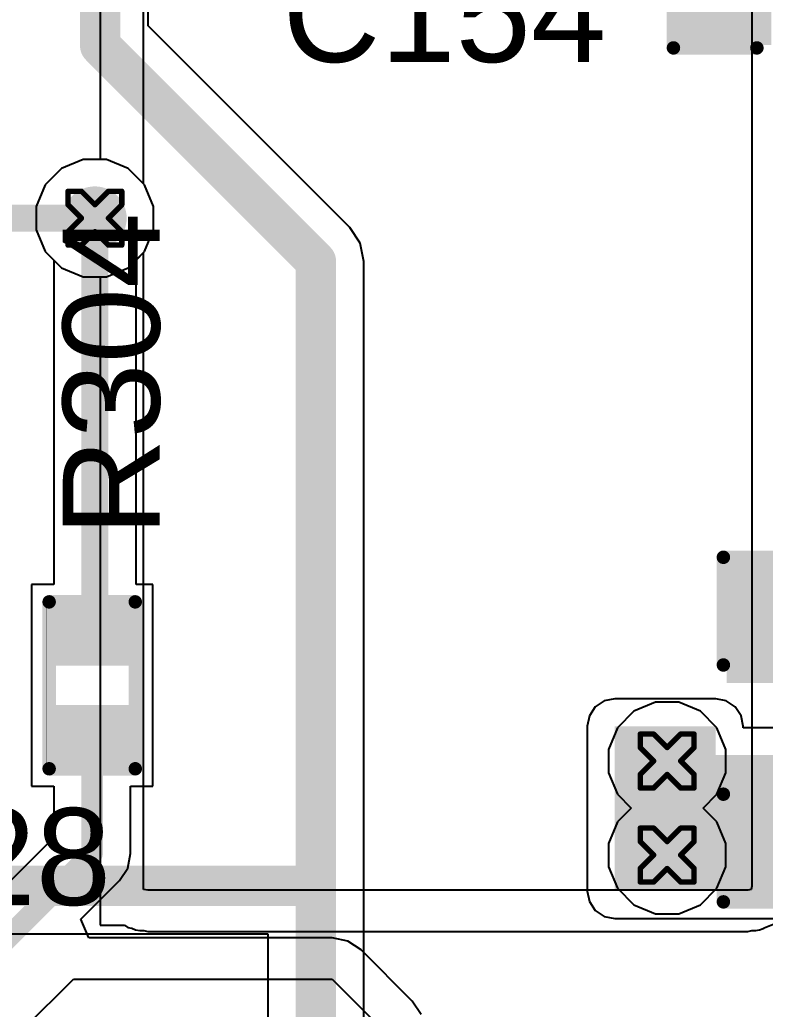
# Model space of a CAD drawing. Header units: inches. Extents: x -11 to 5379, y 0 to 5429.
# Drawn here: x 315.7 to 322.73, y 23.06 to 32.39 of the extents above; entities that cross this region are included whole.
import ezdxf

# ---------------------------------------------------------------- set-up
doc = ezdxf.new("R2010")
doc.units = ezdxf.units.IN
for name, color, linetype in [('Bottom Layer', 5, 'Continuous'), ('Drill Drawing', 1, 'Continuous'), ('GND', 16, 'Continuous'), ('PWR', 76, 'Continuous'), ('Top Layer', 1, 'Continuous'), ('Top Overlay', 2, 'Continuous'), ('Top Paste', 8, 'Continuous'), ('Top Solder', 216, 'Continuous'), ('Via Holes', 16, 'Continuous')]:
    doc.layers.add(name, color=color, linetype=linetype)
doc.styles.add('Arial', font='', dxfattribs={"height": 0.2})
doc.styles.get('Arial').set_extended_font_data('Arial')

# ---------------------------------------------------------------- blocks, each defined once
blk = doc.blocks.new('R___0402_215')
at = {"layer": 'Top Layer'}
for points in [[(-0.6985, -0.3175), (-0.6985, 0.3175), (-0.2413, 0.3175), (-0.2413, -0.3175)], [(0.2413, -0.3175), (0.2413, 0.3175), (0.6985, 0.3175), (0.6985, -0.3175)]]:
    blk.add_hatch(color=1, dxfattribs=at).paths.add_polyline_path(points)
at = {"layer": 'Top Paste'}
for points in [[(-0.6985, -0.3175), (-0.6985, 0.3175), (-0.2413, 0.3175), (-0.2413, -0.3175)], [(0.2413, -0.3175), (0.2413, 0.3175), (0.6985, 0.3175), (0.6985, -0.3175)]]:
    blk.add_hatch(color=8, dxfattribs=at).paths.add_polyline_path(points)
at = {"layer": 'Top Solder'}
for points in [[(-0.7535, -0.3725), (-0.7535, 0.3725), (-0.1863, 0.3725), (-0.1863, -0.3725)], [(0.1863, -0.3725), (0.1863, 0.3725), (0.7535, 0.3725), (0.7535, -0.3725)]]:
    blk.add_hatch(color=216, dxfattribs=at).paths.add_polyline_path(points)
at = {"layer": 'Top Overlay'}
for points in [[(0.7874, 0.4064, 0.127, 0.127, 0), (-0.7874, 0.4064, 0.127, 0.127, 0)], [(-0.7874, -0.4064, 0.127, 0.127, 0), (-0.7874, 0.4064, 0.127, 0.127, 0)], [(0.7874, -0.4064, 0.127, 0.127, 0), (0.7874, 0.4064, 0.127, 0.127, 0)], [(0.7874, -0.4064, 0.127, 0.127, 0), (-0.7874, -0.4064, 0.127, 0.127, 0)], [(0.8128, -0.4318, 0.00323, 0.00323, 0), (-0.8128, -0.4318, 0.00323, 0.00323, 0)]]:
    blk.add_lwpolyline(points, format="xyseb", dxfattribs=at)
for points in [[(-0.8191, 0.4064, 0.0635, 0.0635, 1), (-0.7556, 0.4064, 0.0635, 0.0635, 1)], [(-0.8191, 0.4064, 0.0635, 0.0635, 1), (-0.7556, 0.4064, 0.0635, 0.0635, 1)], [(0.7556, 0.4064, 0.0635, 0.0635, 1), (0.8191, 0.4064, 0.0635, 0.0635, 1)], [(0.7556, 0.4064, 0.0635, 0.0635, 1), (0.8191, 0.4064, 0.0635, 0.0635, 1)], [(-0.8191, -0.4064, 0.0635, 0.0635, 1), (-0.7556, -0.4064, 0.0635, 0.0635, 1)], [(-0.8191, -0.4064, 0.0635, 0.0635, 1), (-0.7556, -0.4064, 0.0635, 0.0635, 1)], [(0.7556, -0.4064, 0.0635, 0.0635, 1), (0.8191, -0.4064, 0.0635, 0.0635, 1)], [(0.7556, -0.4064, 0.0635, 0.0635, 1), (0.8191, -0.4064, 0.0635, 0.0635, 1)], [(-0.8136, -0.4318, 0.00161, 0.00161, 1), (-0.812, -0.4318, 0.00161, 0.00161, 1)], [(0.812, -0.4318, 0.00161, 0.00161, 1), (0.8136, -0.4318, 0.00161, 0.00161, 1)]]:
    blk.add_lwpolyline(points, format="xyseb", close=True, dxfattribs=at)
blk = doc.blocks.new('C___0603_581')
at = {"layer": 'Top Layer'}
for points in [[(-0.381, 0.4445), (-0.381, -0.4445), (-1.143, -0.4445), (-1.143, 0.4445)], [(1.143, 0.4445), (1.143, -0.4445), (0.381, -0.4445), (0.381, 0.4445)]]:
    blk.add_hatch(color=1, dxfattribs=at).paths.add_polyline_path(points)
at = {"layer": 'Top Paste'}
for points in [[(-0.381, 0.4445), (-0.381, -0.4445), (-1.143, -0.4445), (-1.143, 0.4445)], [(1.143, 0.4445), (1.143, -0.4445), (0.381, -0.4445), (0.381, 0.4445)]]:
    blk.add_hatch(color=8, dxfattribs=at).paths.add_polyline_path(points)
at = {"layer": 'Top Solder'}
for points in [[(-0.321, 0.5045), (-0.321, -0.5045), (-1.203, -0.5045), (-1.203, 0.5045)], [(1.203, 0.5045), (1.203, -0.5045), (0.321, -0.5045), (0.321, 0.5045)]]:
    blk.add_hatch(color=216, dxfattribs=at).paths.add_polyline_path(points)
at = {"layer": 'Top Overlay'}
for points in [[(-1.2446, 0.5334, 0.127, 0.127, 0), (-0.4572, 0.5334, 0.127, 0.127, 0)], [(-1.2446, -0.5334, 0.127, 0.127, 0), (-1.2446, 0.5334, 0.127, 0.127, 0)], [(0.4572, 0.5334, 0.127, 0.127, 0), (1.2446, 0.5334, 0.127, 0.127, 0)], [(1.2446, -0.5334, 0.127, 0.127, 0), (1.2446, 0.5334, 0.127, 0.127, 0)], [(-1.2446, -0.5334, 0.127, 0.127, 0), (-0.4572, -0.5334, 0.127, 0.127, 0)], [(0.4572, -0.5334, 0.127, 0.127, 0), (1.2446, -0.5334, 0.127, 0.127, 0)]]:
    blk.add_lwpolyline(points, format="xyseb", dxfattribs=at)
for points in [[(-1.2764, 0.5334, 0.0635, 0.0635, 1), (-1.2128, 0.5334, 0.0635, 0.0635, 1)], [(-1.2764, 0.5334, 0.0635, 0.0635, 1), (-1.2128, 0.5334, 0.0635, 0.0635, 1)], [(-0.4889, 0.5334, 0.0635, 0.0635, 1), (-0.4254, 0.5334, 0.0635, 0.0635, 1)], [(0.4254, 0.5334, 0.0635, 0.0635, 1), (0.4889, 0.5334, 0.0635, 0.0635, 1)], [(1.2128, 0.5334, 0.0635, 0.0635, 1), (1.2764, 0.5334, 0.0635, 0.0635, 1)], [(1.2128, 0.5334, 0.0635, 0.0635, 1), (1.2764, 0.5334, 0.0635, 0.0635, 1)], [(-1.2764, -0.5334, 0.0635, 0.0635, 1), (-1.2128, -0.5334, 0.0635, 0.0635, 1)], [(-1.2764, -0.5334, 0.0635, 0.0635, 1), (-1.2128, -0.5334, 0.0635, 0.0635, 1)], [(-0.4889, -0.5334, 0.0635, 0.0635, 1), (-0.4254, -0.5334, 0.0635, 0.0635, 1)], [(0.4254, -0.5334, 0.0635, 0.0635, 1), (0.4889, -0.5334, 0.0635, 0.0635, 1)], [(1.2128, -0.5334, 0.0635, 0.0635, 1), (1.2764, -0.5334, 0.0635, 0.0635, 1)], [(1.2128, -0.5334, 0.0635, 0.0635, 1), (1.2764, -0.5334, 0.0635, 0.0635, 1)]]:
    blk.add_lwpolyline(points, format="xyseb", close=True, dxfattribs=at)
blk = doc.blocks.new('C___0805_584')
at = {"layer": 'Top Layer'}
for points in [[(-1.524, 0.762), (-0.508, 0.762), (-0.508, -0.762), (-1.524, -0.762)], [(0.508, 0.762), (1.524, 0.762), (1.524, -0.762), (0.508, -0.762)]]:
    blk.add_hatch(color=1, dxfattribs=at).paths.add_polyline_path(points)
at = {"layer": 'Top Paste'}
for points in [[(-1.524, 0.762), (-0.508, 0.762), (-0.508, -0.762), (-1.524, -0.762)], [(0.508, 0.762), (1.524, 0.762), (1.524, -0.762), (0.508, -0.762)]]:
    blk.add_hatch(color=8, dxfattribs=at).paths.add_polyline_path(points)
at = {"layer": 'Top Solder'}
for points in [[(-1.594, 0.832), (-0.438, 0.832), (-0.438, -0.832), (-1.594, -0.832)], [(0.438, 0.832), (1.594, 0.832), (1.594, -0.832), (0.438, -0.832)]]:
    blk.add_hatch(color=216, dxfattribs=at).paths.add_polyline_path(points)
at = {"layer": 'Top Overlay'}
for points in [[(-1.6256, -0.8636, 0.127, 0.127, 0), (-1.6256, 0.8636, 0.127, 0.127, 0)], [(-0.6096, 0.8636, 0.127, 0.127, 0), (-1.6256, 0.8636, 0.127, 0.127, 0)], [(1.6256, 0.8636, 0.127, 0.127, 0), (0.6096, 0.8636, 0.127, 0.127, 0)], [(1.6256, -0.8636, 0.127, 0.127, 0), (1.6256, 0.8636, 0.127, 0.127, 0)], [(-0.6096, -0.8636, 0.127, 0.127, 0), (-1.6256, -0.8636, 0.127, 0.127, 0)], [(1.6256, -0.8636, 0.127, 0.127, 0), (0.6096, -0.8636, 0.127, 0.127, 0)]]:
    blk.add_lwpolyline(points, format="xyseb", dxfattribs=at)
for points in [[(-1.6574, 0.8636, 0.0635, 0.0635, 1), (-1.5938, 0.8636, 0.0635, 0.0635, 1)], [(-1.6574, 0.8636, 0.0635, 0.0635, 1), (-1.5938, 0.8636, 0.0635, 0.0635, 1)], [(-0.6413, 0.8636, 0.0635, 0.0635, 1), (-0.5778, 0.8636, 0.0635, 0.0635, 1)], [(0.5778, 0.8636, 0.0635, 0.0635, 1), (0.6413, 0.8636, 0.0635, 0.0635, 1)], [(1.5938, 0.8636, 0.0635, 0.0635, 1), (1.6574, 0.8636, 0.0635, 0.0635, 1)], [(1.5938, 0.8636, 0.0635, 0.0635, 1), (1.6574, 0.8636, 0.0635, 0.0635, 1)], [(-1.6574, -0.8636, 0.0635, 0.0635, 1), (-1.5938, -0.8636, 0.0635, 0.0635, 1)], [(-1.6574, -0.8636, 0.0635, 0.0635, 1), (-1.5938, -0.8636, 0.0635, 0.0635, 1)], [(-0.6413, -0.8636, 0.0635, 0.0635, 1), (-0.5778, -0.8636, 0.0635, 0.0635, 1)], [(0.5778, -0.8636, 0.0635, 0.0635, 1), (0.6413, -0.8636, 0.0635, 0.0635, 1)], [(1.5938, -0.8636, 0.0635, 0.0635, 1), (1.6574, -0.8636, 0.0635, 0.0635, 1)], [(1.5938, -0.8636, 0.0635, 0.0635, 1), (1.6574, -0.8636, 0.0635, 0.0635, 1)]]:
    blk.add_lwpolyline(points, format="xyseb", close=True, dxfattribs=at)

msp = doc.modelspace()

# ---------------------------------------------------------------- hatches: boundary and pattern name
at = {"layer": 'Bottom Layer'}
h = msp.add_hatch(color=5, dxfattribs=at)
edge = h.paths.add_edge_path()
edge.add_arc((316.405, 30.5214), 0.3, 0, 360)
h = msp.add_hatch(color=5, dxfattribs=at)
edge = h.paths.add_edge_path()
edge.add_arc((321.8049, 25.4), 0.3, 0, 360)
h = msp.add_hatch(color=5, dxfattribs=at)
edge = h.paths.add_edge_path()
edge.add_arc((321.8049, 24.5128), 0.3, 0, 360)
at = {"layer": 'GND'}
h = msp.add_hatch(color=16, dxfattribs=at)
edge = h.paths.add_edge_path()
edge.add_arc((316.405, 30.5214), 0.3, 0, 360)
h = msp.add_hatch(color=16, dxfattribs=at)
edge = h.paths.add_edge_path()
edge.add_arc((321.8049, 25.4), 0.3, 0, 360)
h = msp.add_hatch(color=16, dxfattribs=at)
edge = h.paths.add_edge_path()
edge.add_arc((321.8049, 24.5128), 0.3, 0, 360)
at = {"layer": 'PWR'}
h = msp.add_hatch(color=76, dxfattribs=at)
edge = h.paths.add_edge_path()
edge.add_arc((316.405, 30.5214), 0.3, 0, 360)
h = msp.add_hatch(color=76, dxfattribs=at)
edge = h.paths.add_edge_path()
edge.add_arc((321.8049, 25.4), 0.3, 0, 360)
h = msp.add_hatch(color=76, dxfattribs=at)
edge = h.paths.add_edge_path()
edge.add_arc((321.8049, 24.5128), 0.3, 0, 360)
at = {"layer": 'Top Layer'}
h = msp.add_hatch(color=1, dxfattribs=at)
edge = h.paths.add_edge_path()
edge.add_arc((316.405, 30.5214), 0.3, 0, 360)
for points in [[(321.31, 24.1726), (322.2639, 24.1726), (322.2639, 25.7281), (321.31, 25.7281)], [(321.31, 24.1726), (327.7077, 24.1726), (327.7077, 25.4553), (321.31, 25.4553)]]:
    msp.add_hatch(color=1, dxfattribs=at).paths.add_polyline_path(points)
h = msp.add_hatch(color=1, dxfattribs=at)
edge = h.paths.add_edge_path()
edge.add_arc((321.8049, 25.4), 0.3, 0, 360)
h = msp.add_hatch(color=1, dxfattribs=at)
edge = h.paths.add_edge_path()
edge.add_arc((321.8049, 24.5128), 0.3, 0, 360)
at = {"layer": 'Via Holes'}
h = msp.add_hatch(color=7, dxfattribs=at)
edge = h.paths.add_edge_path()
edge.add_arc((316.405, 30.5214), 0.15, 0, 360)
h = msp.add_hatch(color=7, dxfattribs=at)
edge = h.paths.add_edge_path()
edge.add_arc((321.8049, 25.4), 0.15, 0, 360)
h = msp.add_hatch(color=7, dxfattribs=at)
edge = h.paths.add_edge_path()
edge.add_arc((321.8049, 24.5128), 0.15, 0, 360)

# ---------------------------------------------------------------- linework, layer by layer
at = {"layer": 'Bottom Layer'}
for p, q in [((316.9084, 32.3367), (316.9084, 44.5007)), ((318.8111, 30.4341), (316.9084, 32.3367)), ((318.9093, 30.2871), (318.8111, 30.4341)), ((318.8111, 30.4341), (318.8111, 30.4341)), ((318.9438, 30.1136), (318.9093, 30.2871)), ((318.9438, 24.222), (318.9438, 30.1136)), ((321.6947, 25.954), (321.4911, 25.8697)), ((321.9151, 25.954), (321.6947, 25.954)), ((322.1187, 25.8697), (321.9151, 25.954)), ((321.4911, 25.8697), (321.3353, 25.7138)), ((322.2746, 25.7138), (322.1187, 25.8697)), ((321.3353, 25.7138), (321.2509, 25.5102)), ((322.3589, 25.5102), (322.2746, 25.7138)), ((321.2509, 25.5102), (321.2509, 25.2898)), ((322.3589, 25.2898), (322.3589, 25.5102)), ((321.2509, 25.2898), (321.3353, 25.0862)), ((322.2746, 25.0862), (322.3589, 25.2898)), ((321.3353, 25.0862), (321.465, 24.9564)), ((322.1448, 24.9564), (322.2746, 25.0862)), ((321.465, 24.9564), (321.3353, 24.8266)), ((322.2746, 24.8266), (322.1448, 24.9564)), ((321.3353, 24.8266), (321.2509, 24.623)), ((322.3589, 24.623), (322.2746, 24.8266)), ((321.2509, 24.623), (321.2509, 24.4026)), ((322.3589, 24.4026), (322.3589, 24.623)), ((321.2509, 24.4026), (321.3353, 24.199)), ((322.2746, 24.199), (322.3589, 24.4026)), ((318.9438, 20.9327), (318.9438, 24.222)), ((321.3353, 24.199), (321.4911, 24.0432)), ((322.1187, 24.0432), (322.2746, 24.199)), ((321.4911, 24.0432), (321.6947, 23.9588)), ((321.9151, 23.9588), (322.1187, 24.0432)), ((321.6947, 23.9588), (321.9151, 23.9588)), ((311.947, 23.7688), (318.0374, 23.7688)), ((318.0374, 23.7688), (318.0374, 20.9327))]:
    msp.add_line(p, q, dxfattribs=at)
for points in [[(316.4552, 32.149, 0.381, 0.381, 0), (316.4552, 44.831, 0.381, 0.381, 0)], [(316.4552, 32.149, 0.381, 0.381, 0), (318.4906, 30.1136, 0.381, 0.381, 0)], [(314.7515, 30.5214, 0.254, 0.254, 0), (316.405, 30.5214, 0.254, 0.254, 0)], [(318.4906, 24.222, 0.381, 0.381, 0), (318.4906, 30.1136, 0.381, 0.381, 0)], [(311.947, 24.222, 0.381, 0.381, 0), (318.4906, 24.222, 0.381, 0.381, 0)], [(318.4906, 20.4978, 0.381, 0.381, 0), (318.4906, 24.222, 0.381, 0.381, 0)]]:
    msp.add_lwpolyline(points, format="xyseb", dxfattribs=at)
for points in [[(316.36, 32.149, 0.1905, 0.1905, 1), (316.5505, 32.149, 0.1905, 0.1905, 1)], [(316.36, 32.149, 0.1905, 0.1905, 1), (316.5505, 32.149, 0.1905, 0.1905, 1)], [(316.3415, 30.5214, 0.127, 0.127, 1), (316.4685, 30.5214, 0.127, 0.127, 1)], [(318.3954, 30.1136, 0.1905, 0.1905, 1), (318.5858, 30.1136, 0.1905, 0.1905, 1)], [(318.3954, 30.1136, 0.1905, 0.1905, 1), (318.5858, 30.1136, 0.1905, 0.1905, 1)], [(318.3954, 24.222, 0.1905, 0.1905, 1), (318.5858, 24.222, 0.1905, 0.1905, 1)], [(318.3954, 24.222, 0.1905, 0.1905, 1), (318.5858, 24.222, 0.1905, 0.1905, 1)], [(318.3954, 24.222, 0.1905, 0.1905, 1), (318.5858, 24.222, 0.1905, 0.1905, 1)]]:
    msp.add_lwpolyline(points, format="xyseb", close=True, dxfattribs=at)
at = {"layer": 'Drill Drawing'}
for points in [[(316.151, 30.6484, 0.0508, 0.0508, 0), (316.151, 30.7754, 0.0508, 0.0508, 0)], [(316.151, 30.7754, 0.0508, 0.0508, 0), (316.278, 30.7754, 0.0508, 0.0508, 0)], [(316.278, 30.7754, 0.0508, 0.0508, 0), (316.405, 30.6484, 0.0508, 0.0508, 0)], [(316.405, 30.6484, 0.0508, 0.0508, 0), (316.532, 30.7754, 0.0508, 0.0508, 0)], [(316.532, 30.7754, 0.0508, 0.0508, 0), (316.659, 30.7754, 0.0508, 0.0508, 0)], [(316.659, 30.6484, 0.0508, 0.0508, 0), (316.659, 30.7754, 0.0508, 0.0508, 0)], [(316.151, 30.6484, 0.0508, 0.0508, 0), (316.278, 30.5214, 0.0508, 0.0508, 0)], [(316.532, 30.5214, 0.0508, 0.0508, 0), (316.659, 30.6484, 0.0508, 0.0508, 0)], [(316.151, 30.3944, 0.0508, 0.0508, 0), (316.278, 30.5214, 0.0508, 0.0508, 0)], [(316.532, 30.5214, 0.0508, 0.0508, 0), (316.659, 30.3944, 0.0508, 0.0508, 0)], [(316.151, 30.2674, 0.0508, 0.0508, 0), (316.151, 30.3944, 0.0508, 0.0508, 0)], [(316.278, 30.2674, 0.0508, 0.0508, 0), (316.405, 30.3944, 0.0508, 0.0508, 0)], [(316.405, 30.3944, 0.0508, 0.0508, 0), (316.532, 30.2674, 0.0508, 0.0508, 0)], [(316.659, 30.2674, 0.0508, 0.0508, 0), (316.659, 30.3944, 0.0508, 0.0508, 0)], [(316.151, 30.2674, 0.0508, 0.0508, 0), (316.278, 30.2674, 0.0508, 0.0508, 0)], [(316.532, 30.2674, 0.0508, 0.0508, 0), (316.659, 30.2674, 0.0508, 0.0508, 0)], [(321.5509, 25.527, 0.0508, 0.0508, 0), (321.5509, 25.654, 0.0508, 0.0508, 0)], [(321.5509, 25.654, 0.0508, 0.0508, 0), (321.6779, 25.654, 0.0508, 0.0508, 0)], [(321.6779, 25.654, 0.0508, 0.0508, 0), (321.8049, 25.527, 0.0508, 0.0508, 0)], [(321.8049, 25.527, 0.0508, 0.0508, 0), (321.9319, 25.654, 0.0508, 0.0508, 0)], [(321.9319, 25.654, 0.0508, 0.0508, 0), (322.0589, 25.654, 0.0508, 0.0508, 0)], [(322.0589, 25.527, 0.0508, 0.0508, 0), (322.0589, 25.654, 0.0508, 0.0508, 0)], [(321.5509, 25.527, 0.0508, 0.0508, 0), (321.6779, 25.4, 0.0508, 0.0508, 0)], [(321.9319, 25.4, 0.0508, 0.0508, 0), (322.0589, 25.527, 0.0508, 0.0508, 0)], [(321.5509, 25.273, 0.0508, 0.0508, 0), (321.6779, 25.4, 0.0508, 0.0508, 0)], [(321.9319, 25.4, 0.0508, 0.0508, 0), (322.0589, 25.273, 0.0508, 0.0508, 0)], [(321.5509, 25.146, 0.0508, 0.0508, 0), (321.5509, 25.273, 0.0508, 0.0508, 0)], [(321.6779, 25.146, 0.0508, 0.0508, 0), (321.8049, 25.273, 0.0508, 0.0508, 0)], [(321.8049, 25.273, 0.0508, 0.0508, 0), (321.9319, 25.146, 0.0508, 0.0508, 0)], [(322.0589, 25.146, 0.0508, 0.0508, 0), (322.0589, 25.273, 0.0508, 0.0508, 0)], [(321.5509, 25.146, 0.0508, 0.0508, 0), (321.6779, 25.146, 0.0508, 0.0508, 0)], [(321.9319, 25.146, 0.0508, 0.0508, 0), (322.0589, 25.146, 0.0508, 0.0508, 0)], [(321.5509, 24.6398, 0.0508, 0.0508, 0), (321.5509, 24.7668, 0.0508, 0.0508, 0)], [(321.5509, 24.7668, 0.0508, 0.0508, 0), (321.6779, 24.7668, 0.0508, 0.0508, 0)], [(321.6779, 24.7668, 0.0508, 0.0508, 0), (321.8049, 24.6398, 0.0508, 0.0508, 0)], [(321.8049, 24.6398, 0.0508, 0.0508, 0), (321.9319, 24.7668, 0.0508, 0.0508, 0)], [(321.9319, 24.7668, 0.0508, 0.0508, 0), (322.0589, 24.7668, 0.0508, 0.0508, 0)], [(322.0589, 24.6398, 0.0508, 0.0508, 0), (322.0589, 24.7668, 0.0508, 0.0508, 0)], [(321.5509, 24.6398, 0.0508, 0.0508, 0), (321.6779, 24.5128, 0.0508, 0.0508, 0)], [(321.9319, 24.5128, 0.0508, 0.0508, 0), (322.0589, 24.6398, 0.0508, 0.0508, 0)], [(321.5509, 24.3858, 0.0508, 0.0508, 0), (321.6779, 24.5128, 0.0508, 0.0508, 0)], [(321.9319, 24.5128, 0.0508, 0.0508, 0), (322.0589, 24.3858, 0.0508, 0.0508, 0)], [(321.5509, 24.2588, 0.0508, 0.0508, 0), (321.5509, 24.3858, 0.0508, 0.0508, 0)], [(321.6779, 24.2588, 0.0508, 0.0508, 0), (321.8049, 24.3858, 0.0508, 0.0508, 0)], [(321.8049, 24.3858, 0.0508, 0.0508, 0), (321.9319, 24.2588, 0.0508, 0.0508, 0)], [(322.0589, 24.2588, 0.0508, 0.0508, 0), (322.0589, 24.3858, 0.0508, 0.0508, 0)], [(321.5509, 24.2588, 0.0508, 0.0508, 0), (321.6779, 24.2588, 0.0508, 0.0508, 0)], [(321.9319, 24.2588, 0.0508, 0.0508, 0), (322.0589, 24.2588, 0.0508, 0.0508, 0)]]:
    msp.add_lwpolyline(points, format="xyseb", dxfattribs=at)
for points in [[(316.1383, 30.7754, 0.0254, 0.0254, 1), (316.1637, 30.7754, 0.0254, 0.0254, 1)], [(316.1383, 30.7754, 0.0254, 0.0254, 1), (316.1637, 30.7754, 0.0254, 0.0254, 1)], [(316.2653, 30.7754, 0.0254, 0.0254, 1), (316.2907, 30.7754, 0.0254, 0.0254, 1)], [(316.2653, 30.7754, 0.0254, 0.0254, 1), (316.2907, 30.7754, 0.0254, 0.0254, 1)], [(316.5193, 30.7754, 0.0254, 0.0254, 1), (316.5447, 30.7754, 0.0254, 0.0254, 1)], [(316.5193, 30.7754, 0.0254, 0.0254, 1), (316.5447, 30.7754, 0.0254, 0.0254, 1)], [(316.6463, 30.7754, 0.0254, 0.0254, 1), (316.6717, 30.7754, 0.0254, 0.0254, 1)], [(316.6463, 30.7754, 0.0254, 0.0254, 1), (316.6717, 30.7754, 0.0254, 0.0254, 1)], [(316.1383, 30.6484, 0.0254, 0.0254, 1), (316.1637, 30.6484, 0.0254, 0.0254, 1)], [(316.1383, 30.6484, 0.0254, 0.0254, 1), (316.1637, 30.6484, 0.0254, 0.0254, 1)], [(316.3923, 30.6484, 0.0254, 0.0254, 1), (316.4177, 30.6484, 0.0254, 0.0254, 1)], [(316.3923, 30.6484, 0.0254, 0.0254, 1), (316.4177, 30.6484, 0.0254, 0.0254, 1)], [(316.6463, 30.6484, 0.0254, 0.0254, 1), (316.6717, 30.6484, 0.0254, 0.0254, 1)], [(316.6463, 30.6484, 0.0254, 0.0254, 1), (316.6717, 30.6484, 0.0254, 0.0254, 1)], [(316.2653, 30.5214, 0.0254, 0.0254, 1), (316.2907, 30.5214, 0.0254, 0.0254, 1)], [(316.2653, 30.5214, 0.0254, 0.0254, 1), (316.2907, 30.5214, 0.0254, 0.0254, 1)], [(316.5193, 30.5214, 0.0254, 0.0254, 1), (316.5447, 30.5214, 0.0254, 0.0254, 1)], [(316.5193, 30.5214, 0.0254, 0.0254, 1), (316.5447, 30.5214, 0.0254, 0.0254, 1)], [(316.1383, 30.3944, 0.0254, 0.0254, 1), (316.1637, 30.3944, 0.0254, 0.0254, 1)], [(316.1383, 30.3944, 0.0254, 0.0254, 1), (316.1637, 30.3944, 0.0254, 0.0254, 1)], [(316.3923, 30.3944, 0.0254, 0.0254, 1), (316.4177, 30.3944, 0.0254, 0.0254, 1)], [(316.3923, 30.3944, 0.0254, 0.0254, 1), (316.4177, 30.3944, 0.0254, 0.0254, 1)], [(316.6463, 30.3944, 0.0254, 0.0254, 1), (316.6717, 30.3944, 0.0254, 0.0254, 1)], [(316.6463, 30.3944, 0.0254, 0.0254, 1), (316.6717, 30.3944, 0.0254, 0.0254, 1)], [(316.1383, 30.2674, 0.0254, 0.0254, 1), (316.1637, 30.2674, 0.0254, 0.0254, 1)], [(316.1383, 30.2674, 0.0254, 0.0254, 1), (316.1637, 30.2674, 0.0254, 0.0254, 1)], [(316.2653, 30.2674, 0.0254, 0.0254, 1), (316.2907, 30.2674, 0.0254, 0.0254, 1)], [(316.2653, 30.2674, 0.0254, 0.0254, 1), (316.2907, 30.2674, 0.0254, 0.0254, 1)], [(316.5193, 30.2674, 0.0254, 0.0254, 1), (316.5447, 30.2674, 0.0254, 0.0254, 1)], [(316.5193, 30.2674, 0.0254, 0.0254, 1), (316.5447, 30.2674, 0.0254, 0.0254, 1)], [(316.6463, 30.2674, 0.0254, 0.0254, 1), (316.6717, 30.2674, 0.0254, 0.0254, 1)], [(316.6463, 30.2674, 0.0254, 0.0254, 1), (316.6717, 30.2674, 0.0254, 0.0254, 1)], [(321.5382, 25.654, 0.0254, 0.0254, 1), (321.5636, 25.654, 0.0254, 0.0254, 1)], [(321.5382, 25.654, 0.0254, 0.0254, 1), (321.5636, 25.654, 0.0254, 0.0254, 1)], [(321.6652, 25.654, 0.0254, 0.0254, 1), (321.6906, 25.654, 0.0254, 0.0254, 1)], [(321.6652, 25.654, 0.0254, 0.0254, 1), (321.6906, 25.654, 0.0254, 0.0254, 1)], [(321.9192, 25.654, 0.0254, 0.0254, 1), (321.9446, 25.654, 0.0254, 0.0254, 1)], [(321.9192, 25.654, 0.0254, 0.0254, 1), (321.9446, 25.654, 0.0254, 0.0254, 1)], [(322.0462, 25.654, 0.0254, 0.0254, 1), (322.0716, 25.654, 0.0254, 0.0254, 1)], [(322.0462, 25.654, 0.0254, 0.0254, 1), (322.0716, 25.654, 0.0254, 0.0254, 1)], [(321.5382, 25.527, 0.0254, 0.0254, 1), (321.5636, 25.527, 0.0254, 0.0254, 1)], [(321.5382, 25.527, 0.0254, 0.0254, 1), (321.5636, 25.527, 0.0254, 0.0254, 1)], [(321.7922, 25.527, 0.0254, 0.0254, 1), (321.8176, 25.527, 0.0254, 0.0254, 1)], [(321.7922, 25.527, 0.0254, 0.0254, 1), (321.8176, 25.527, 0.0254, 0.0254, 1)], [(322.0462, 25.527, 0.0254, 0.0254, 1), (322.0716, 25.527, 0.0254, 0.0254, 1)], [(322.0462, 25.527, 0.0254, 0.0254, 1), (322.0716, 25.527, 0.0254, 0.0254, 1)], [(321.6652, 25.4, 0.0254, 0.0254, 1), (321.6906, 25.4, 0.0254, 0.0254, 1)], [(321.6652, 25.4, 0.0254, 0.0254, 1), (321.6906, 25.4, 0.0254, 0.0254, 1)], [(321.9192, 25.4, 0.0254, 0.0254, 1), (321.9446, 25.4, 0.0254, 0.0254, 1)], [(321.9192, 25.4, 0.0254, 0.0254, 1), (321.9446, 25.4, 0.0254, 0.0254, 1)], [(321.5382, 25.273, 0.0254, 0.0254, 1), (321.5636, 25.273, 0.0254, 0.0254, 1)], [(321.5382, 25.273, 0.0254, 0.0254, 1), (321.5636, 25.273, 0.0254, 0.0254, 1)], [(321.7922, 25.273, 0.0254, 0.0254, 1), (321.8176, 25.273, 0.0254, 0.0254, 1)], [(321.7922, 25.273, 0.0254, 0.0254, 1), (321.8176, 25.273, 0.0254, 0.0254, 1)], [(322.0462, 25.273, 0.0254, 0.0254, 1), (322.0716, 25.273, 0.0254, 0.0254, 1)], [(322.0462, 25.273, 0.0254, 0.0254, 1), (322.0716, 25.273, 0.0254, 0.0254, 1)], [(321.5382, 25.146, 0.0254, 0.0254, 1), (321.5636, 25.146, 0.0254, 0.0254, 1)], [(321.5382, 25.146, 0.0254, 0.0254, 1), (321.5636, 25.146, 0.0254, 0.0254, 1)], [(321.6652, 25.146, 0.0254, 0.0254, 1), (321.6906, 25.146, 0.0254, 0.0254, 1)], [(321.6652, 25.146, 0.0254, 0.0254, 1), (321.6906, 25.146, 0.0254, 0.0254, 1)], [(321.9192, 25.146, 0.0254, 0.0254, 1), (321.9446, 25.146, 0.0254, 0.0254, 1)], [(321.9192, 25.146, 0.0254, 0.0254, 1), (321.9446, 25.146, 0.0254, 0.0254, 1)], [(322.0462, 25.146, 0.0254, 0.0254, 1), (322.0716, 25.146, 0.0254, 0.0254, 1)], [(322.0462, 25.146, 0.0254, 0.0254, 1), (322.0716, 25.146, 0.0254, 0.0254, 1)], [(321.5382, 24.7668, 0.0254, 0.0254, 1), (321.5636, 24.7668, 0.0254, 0.0254, 1)], [(321.5382, 24.7668, 0.0254, 0.0254, 1), (321.5636, 24.7668, 0.0254, 0.0254, 1)], [(321.6652, 24.7668, 0.0254, 0.0254, 1), (321.6906, 24.7668, 0.0254, 0.0254, 1)], [(321.6652, 24.7668, 0.0254, 0.0254, 1), (321.6906, 24.7668, 0.0254, 0.0254, 1)], [(321.9192, 24.7668, 0.0254, 0.0254, 1), (321.9446, 24.7668, 0.0254, 0.0254, 1)], [(321.9192, 24.7668, 0.0254, 0.0254, 1), (321.9446, 24.7668, 0.0254, 0.0254, 1)], [(322.0462, 24.7668, 0.0254, 0.0254, 1), (322.0716, 24.7668, 0.0254, 0.0254, 1)], [(322.0462, 24.7668, 0.0254, 0.0254, 1), (322.0716, 24.7668, 0.0254, 0.0254, 1)], [(321.5382, 24.6398, 0.0254, 0.0254, 1), (321.5636, 24.6398, 0.0254, 0.0254, 1)], [(321.5382, 24.6398, 0.0254, 0.0254, 1), (321.5636, 24.6398, 0.0254, 0.0254, 1)], [(321.7922, 24.6398, 0.0254, 0.0254, 1), (321.8176, 24.6398, 0.0254, 0.0254, 1)], [(321.7922, 24.6398, 0.0254, 0.0254, 1), (321.8176, 24.6398, 0.0254, 0.0254, 1)], [(322.0462, 24.6398, 0.0254, 0.0254, 1), (322.0716, 24.6398, 0.0254, 0.0254, 1)], [(322.0462, 24.6398, 0.0254, 0.0254, 1), (322.0716, 24.6398, 0.0254, 0.0254, 1)], [(321.6652, 24.5128, 0.0254, 0.0254, 1), (321.6906, 24.5128, 0.0254, 0.0254, 1)], [(321.6652, 24.5128, 0.0254, 0.0254, 1), (321.6906, 24.5128, 0.0254, 0.0254, 1)], [(321.9192, 24.5128, 0.0254, 0.0254, 1), (321.9446, 24.5128, 0.0254, 0.0254, 1)], [(321.9192, 24.5128, 0.0254, 0.0254, 1), (321.9446, 24.5128, 0.0254, 0.0254, 1)], [(321.5382, 24.3858, 0.0254, 0.0254, 1), (321.5636, 24.3858, 0.0254, 0.0254, 1)], [(321.5382, 24.3858, 0.0254, 0.0254, 1), (321.5636, 24.3858, 0.0254, 0.0254, 1)], [(321.7922, 24.3858, 0.0254, 0.0254, 1), (321.8176, 24.3858, 0.0254, 0.0254, 1)], [(321.7922, 24.3858, 0.0254, 0.0254, 1), (321.8176, 24.3858, 0.0254, 0.0254, 1)], [(322.0462, 24.3858, 0.0254, 0.0254, 1), (322.0716, 24.3858, 0.0254, 0.0254, 1)], [(322.0462, 24.3858, 0.0254, 0.0254, 1), (322.0716, 24.3858, 0.0254, 0.0254, 1)], [(321.5382, 24.2588, 0.0254, 0.0254, 1), (321.5636, 24.2588, 0.0254, 0.0254, 1)], [(321.5382, 24.2588, 0.0254, 0.0254, 1), (321.5636, 24.2588, 0.0254, 0.0254, 1)], [(321.6652, 24.2588, 0.0254, 0.0254, 1), (321.6906, 24.2588, 0.0254, 0.0254, 1)], [(321.6652, 24.2588, 0.0254, 0.0254, 1), (321.6906, 24.2588, 0.0254, 0.0254, 1)], [(321.9192, 24.2588, 0.0254, 0.0254, 1), (321.9446, 24.2588, 0.0254, 0.0254, 1)], [(321.9192, 24.2588, 0.0254, 0.0254, 1), (321.9446, 24.2588, 0.0254, 0.0254, 1)], [(322.0462, 24.2588, 0.0254, 0.0254, 1), (322.0716, 24.2588, 0.0254, 0.0254, 1)], [(322.0462, 24.2588, 0.0254, 0.0254, 1), (322.0716, 24.2588, 0.0254, 0.0254, 1)]]:
    msp.add_lwpolyline(points, format="xyseb", close=True, dxfattribs=at)
at = {"layer": 'GND'}
for p, q in [((316.2948, 31.0754), (316.0911, 30.9911)), ((316.5152, 31.0754), (316.2948, 31.0754)), ((316.7188, 30.9911), (316.5152, 31.0754)), ((316.0911, 30.9911), (315.9353, 30.8352)), ((316.8746, 30.8352), (316.7188, 30.9911)), ((315.9353, 30.8352), (315.851, 30.6316)), ((316.959, 30.6316), (316.8746, 30.8352)), ((315.851, 30.6316), (315.851, 30.4112)), ((316.959, 30.4112), (316.959, 30.6316)), ((315.851, 30.4112), (315.9353, 30.2076)), ((316.8746, 30.2076), (316.959, 30.4112)), ((315.9353, 30.2076), (316.0911, 30.0518)), ((316.7188, 30.0518), (316.8746, 30.2076)), ((316.0911, 30.0518), (316.2948, 29.9674)), ((316.2948, 29.9674), (316.5152, 29.9674)), ((316.5152, 29.9674), (316.7188, 30.0518)), ((321.6947, 25.954), (321.4911, 25.8697)), ((321.9151, 25.954), (321.6947, 25.954)), ((322.1187, 25.8697), (321.9151, 25.954)), ((321.4911, 25.8697), (321.3353, 25.7138)), ((322.2746, 25.7138), (322.1187, 25.8697)), ((321.3353, 25.7138), (321.2509, 25.5102)), ((322.3589, 25.5102), (322.2746, 25.7138)), ((321.2509, 25.5102), (321.2509, 25.2898)), ((322.3589, 25.2898), (322.3589, 25.5102)), ((321.2509, 25.2898), (321.3353, 25.0862)), ((322.2746, 25.0862), (322.3589, 25.2898)), ((321.3353, 25.0862), (321.465, 24.9564)), ((322.1448, 24.9564), (322.2746, 25.0862)), ((321.465, 24.9564), (321.3353, 24.8266)), ((322.2746, 24.8266), (322.1448, 24.9564)), ((321.3353, 24.8266), (321.2509, 24.623)), ((322.3589, 24.623), (322.2746, 24.8266)), ((321.2509, 24.623), (321.2509, 24.4026)), ((322.3589, 24.4026), (322.3589, 24.623)), ((321.2509, 24.4026), (321.3353, 24.199)), ((322.2746, 24.199), (322.3589, 24.4026)), ((321.3353, 24.199), (321.4911, 24.0432)), ((322.1187, 24.0432), (322.2746, 24.199)), ((321.4911, 24.0432), (321.6947, 23.9588)), ((321.9151, 23.9588), (322.1187, 24.0432)), ((321.6947, 23.9588), (321.9151, 23.9588))]:
    msp.add_line(p, q, dxfattribs=at)
at = {"layer": 'PWR'}
for p, q in [((316.865, 30.8449), (316.865, 44.4573)), ((316.4552, 44.277), (316.4552, 31.0754)), ((322.6054, 33.4926), (322.6054, 25.4169)), ((316.2948, 31.0754), (316.0911, 30.9911)), ((316.4552, 31.0754), (316.2948, 31.0754)), ((316.0911, 30.9911), (315.9353, 30.8352)), ((315.9353, 30.8352), (315.851, 30.6316)), ((316.8746, 30.8352), (316.865, 30.8449)), ((316.959, 30.6316), (316.8746, 30.8352)), ((315.851, 30.6316), (315.851, 30.4112)), ((316.959, 30.4112), (316.959, 30.6316)), ((315.851, 30.4112), (315.9353, 30.2076)), ((316.8746, 30.2076), (316.959, 30.4112)), ((315.9353, 30.2076), (316.0911, 30.0518)), ((316.865, 30.198), (316.8746, 30.2076)), ((316.865, 24.1884), (316.865, 30.198)), ((316.0911, 30.0518), (316.2948, 29.9674)), ((316.2948, 29.9674), (316.4552, 29.9674)), ((316.4552, 29.9674), (316.4552, 23.8506)), ((322.6054, 25.4169), (322.6054, 24.2191)), ((316.9033, 24.1808), (316.865, 24.1884)), ((322.5671, 24.1808), (316.9033, 24.1808)), ((322.5991, 24.1871), (322.5671, 24.1808)), ((322.6054, 24.2191), (322.5991, 24.1871)), ((316.4552, 23.8506), (316.6848, 23.8506)), ((316.6848, 23.8506), (316.7163, 23.8295)), ((316.7163, 23.8295), (316.7539, 23.8221)), ((316.7539, 23.8221), (316.7892, 23.8074)), ((316.7892, 23.8074), (316.8275, 23.7998)), ((322.6429, 23.7998), (322.6748, 23.8061)), ((322.6748, 23.8061), (322.7102, 23.8208)), ((322.7102, 23.8208), (322.7158, 23.8219)), ((322.7158, 23.8219), (322.7206, 23.8251)), ((322.7206, 23.8251), (322.8149, 23.8641)), ((316.8275, 23.7998), (316.8657, 23.7998)), ((316.8657, 23.7998), (316.9033, 23.7923)), ((316.9033, 23.7923), (322.5671, 23.7923)), ((322.5671, 23.7923), (322.6047, 23.7998)), ((322.6047, 23.7998), (322.6429, 23.7998))]:
    msp.add_line(p, q, dxfattribs=at)
at = {"layer": 'Top Layer'}
for p, q in [((316.2948, 31.0754), (316.0911, 30.9911)), ((316.5152, 31.0754), (316.2948, 31.0754)), ((316.7188, 30.9911), (316.5152, 31.0754)), ((316.0911, 30.9911), (315.9353, 30.8352)), ((316.8746, 30.8352), (316.7188, 30.9911)), ((315.9353, 30.8352), (315.851, 30.6316)), ((316.959, 30.6316), (316.8746, 30.8352)), ((315.851, 30.6316), (315.851, 30.4112)), ((316.959, 30.4112), (316.959, 30.6316)), ((315.851, 30.4112), (315.9353, 30.2076)), ((316.8746, 30.2076), (316.959, 30.4112)), ((315.9353, 30.2076), (316.0165, 30.1264)), ((316.7934, 30.1264), (316.8746, 30.2076)), ((316.0165, 30.1264), (316.0165, 27.0666)), ((316.7934, 27.0666), (316.7934, 30.1264)), ((316.0165, 27.0666), (315.8081, 27.0666)), ((315.8081, 27.0666), (315.8081, 26.1014)), ((316.9511, 27.0666), (316.7934, 27.0666)), ((316.9511, 26.1014), (316.9511, 27.0666)), ((315.8081, 26.1014), (315.8081, 25.1616)), ((316.9511, 25.1616), (316.9511, 26.1014)), ((321.2109, 25.9674), (321.1269, 25.9112)), ((321.31, 25.9871), (321.2109, 25.9674)), ((322.2639, 25.9871), (321.31, 25.9871)), ((322.363, 25.9674), (322.2639, 25.9871)), ((322.447, 25.9112), (322.363, 25.9674)), ((321.1269, 25.9112), (321.0707, 25.8272)), ((322.5032, 25.8272), (322.447, 25.9112)), ((321.0707, 25.8272), (321.051, 25.7281)), ((322.5229, 25.7281), (322.5032, 25.8272)), ((321.051, 25.7281), (321.051, 24.1726)), ((322.5229, 25.7142), (322.5229, 25.7281)), ((327.7077, 25.7142), (322.5229, 25.7142)), ((315.8081, 25.1616), (316.017, 25.1616)), ((316.017, 25.1616), (316.017, 24.6787)), ((316.7421, 24.5285), (316.7421, 25.1616)), ((316.7421, 25.1616), (316.9511, 25.1616)), ((316.017, 24.6787), (315.4548, 24.1165)), ((316.7145, 24.3898), (316.7421, 24.5285)), ((316.7421, 24.5285), (316.7421, 24.5285)), ((316.6359, 24.2722), (316.7145, 24.3898)), ((316.2726, 23.9089), (316.6359, 24.2722)), ((321.051, 24.1726), (321.0707, 24.0735)), ((321.0707, 24.0735), (321.1269, 23.9894)), ((316.3463, 23.7311), (316.2726, 23.9089)), ((321.1269, 23.9894), (321.2109, 23.9333)), ((321.2109, 23.9333), (321.31, 23.9136)), ((321.31, 23.9136), (327.7077, 23.9136)), ((318.643, 23.7311), (316.3463, 23.7311)), ((318.7917, 23.7015), (318.643, 23.7311)), ((318.9177, 23.6173), (318.7917, 23.7015)), ((319.4003, 23.1347), (318.9177, 23.6173)), ((315.7359, 22.875), (316.2035, 23.3426)), ((316.2035, 23.3426), (318.643, 23.3426)), ((318.643, 23.3426), (319.1256, 22.86)), ((319.4845, 23.0087), (319.4003, 23.1347))]:
    msp.add_line(p, q, dxfattribs=at)
for points in [[(316.405, 26.6094, 0.254, 0.254, 0), (316.405, 30.5214, 0.254, 0.254, 0)], [(316.3796, 26.584, 0.254, 0.254, 0), (316.405, 26.6094, 0.254, 0.254, 0)], [(316.3796, 24.5285, 0.2032, 0.2032, 0), (316.3796, 25.6442, 0.2032, 0.2032, 0)], [(315.0522, 23.2011, 0.2032, 0.2032, 0), (316.3796, 24.5285, 0.2032, 0.2032, 0)]]:
    msp.add_lwpolyline(points, format="xyseb", dxfattribs=at)
for points in [[(316.3415, 30.5214, 0.127, 0.127, 1), (316.4685, 30.5214, 0.127, 0.127, 1)], [(316.3161, 26.584, 0.127, 0.127, 1), (316.4431, 26.584, 0.127, 0.127, 1)], [(316.3415, 26.6094, 0.127, 0.127, 1), (316.4685, 26.6094, 0.127, 0.127, 1)], [(316.3415, 26.6094, 0.127, 0.127, 1), (316.4685, 26.6094, 0.127, 0.127, 1)], [(316.3288, 25.6442, 0.1016, 0.1016, 1), (316.4304, 25.6442, 0.1016, 0.1016, 1)], [(316.3288, 24.5285, 0.1016, 0.1016, 1), (316.4304, 24.5285, 0.1016, 0.1016, 1)], [(316.3288, 24.5285, 0.1016, 0.1016, 1), (316.4304, 24.5285, 0.1016, 0.1016, 1)]]:
    msp.add_lwpolyline(points, format="xyseb", close=True, dxfattribs=at)

# ---------------------------------------------------------------- block references
msp.add_blockref('C___0603_581', (323.1089, 32.6614))
at = {"rotation": 270}
for name, p in [('C___0805_584', (323.1992, 25.6966)), ('R___0402_215', (316.3796, 26.1141))]:
    msp.add_blockref(name, p, dxfattribs=at)

# ---------------------------------------------------------------- texts
at = {"layer": 'Top Overlay', "style": 'Arial'}
for s, p in [('C154', (318.1758, 31.9947)), ('U28', (314.2146, 24.0413))]:
    msp.add_text(s, height=0.9144, dxfattribs=at).set_placement(p)
msp.add_text('R304', height=0.9144, rotation=90, dxfattribs=at).set_placement((317.0161, 27.5198))

doc.saveas('drawing.dxf')
